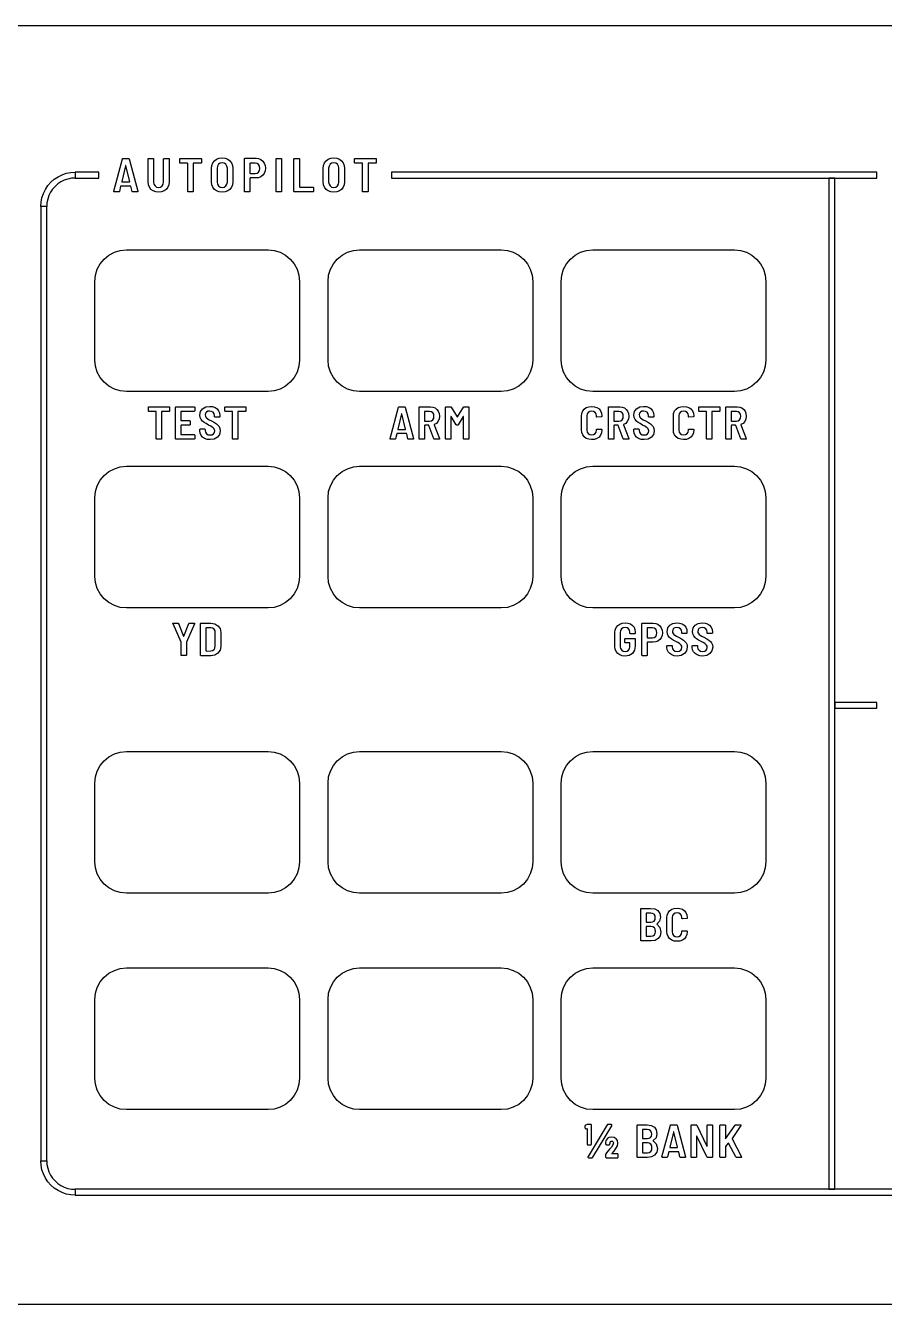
# Model space of a CAD drawing. Header units: millimetres. Extents: x 0 to 165, y 0 to 65.
# Drawn here: x 33.8 to 77.4, y 0 to 65 of the extents above; entities that cross this region are included whole.
import ezdxf

# ---------------------------------------------------------------- set-up
doc = ezdxf.new("R2010")
doc.units = ezdxf.units.MM
for name, color, linetype in [('CUT', 8, 'CONTINUOUS'), ('LASER', 7, 'CONTINUOUS'), ('UV_AMBER', 30, 'CONTINUOUS')]:
    doc.layers.add(name, color=color, linetype=linetype)

msp = doc.modelspace()

# ---------------------------------------------------------------- linework, layer by layer
at = {"layer": 'CUT'}
for points in [[(5.5, 65), (159.5, 65)], [(159.5, 0), (5.5, 0)]]:
    msp.add_lwpolyline(points, dxfattribs=at)
for points in [[(46.1, 53.6), (46.4121, 53.5693), (46.7123, 53.4782), (46.9889, 53.3304), (47.2314, 53.1314), (47.4304, 52.8889), (47.5782, 52.6123), (47.6693, 52.3121), (47.7, 52), (47.7, 48), (47.6693, 47.6879), (47.5782, 47.3877), (47.4304, 47.1111), (47.2314, 46.8686), (46.9889, 46.6696), (46.7123, 46.5218), (46.4121, 46.4307), (46.1, 46.4), (38.9, 46.4), (38.5879, 46.4307), (38.2877, 46.5218), (38.0111, 46.6696), (37.7686, 46.8686), (37.5696, 47.1111), (37.4218, 47.3877), (37.3307, 47.6879), (37.3, 48), (37.3, 52), (37.3307, 52.3121), (37.4218, 52.6123), (37.5696, 52.8889), (37.7686, 53.1314), (38.0111, 53.3304), (38.2877, 53.4782), (38.5879, 53.5693), (38.9, 53.6)], [(57.95, 53.6), (58.2621, 53.5693), (58.5623, 53.4782), (58.8389, 53.3304), (59.0814, 53.1314), (59.2804, 52.8889), (59.4282, 52.6123), (59.5193, 52.3121), (59.55, 52), (59.55, 48), (59.5193, 47.6879), (59.4282, 47.3877), (59.2804, 47.1111), (59.0814, 46.8686), (58.8389, 46.6696), (58.5623, 46.5218), (58.2621, 46.4307), (57.95, 46.4), (50.75, 46.4), (50.4379, 46.4307), (50.1377, 46.5218), (49.8611, 46.6696), (49.6186, 46.8686), (49.4196, 47.1111), (49.2718, 47.3877), (49.1807, 47.6879), (49.15, 48), (49.15, 52), (49.1807, 52.3121), (49.2718, 52.6123), (49.4196, 52.8889), (49.6186, 53.1314), (49.8611, 53.3304), (50.1377, 53.4782), (50.4379, 53.5693), (50.75, 53.6)], [(69.8, 53.6), (70.1121, 53.5693), (70.4123, 53.4782), (70.6889, 53.3304), (70.9314, 53.1314), (71.1304, 52.8889), (71.2782, 52.6123), (71.3693, 52.3121), (71.4, 52), (71.4, 48), (71.3693, 47.6879), (71.2782, 47.3877), (71.1304, 47.1111), (70.9314, 46.8686), (70.6889, 46.6696), (70.4123, 46.5218), (70.1121, 46.4307), (69.8, 46.4), (62.6, 46.4), (62.2879, 46.4307), (61.9877, 46.5218), (61.7111, 46.6696), (61.4686, 46.8686), (61.2696, 47.1111), (61.1218, 47.3877), (61.0307, 47.6879), (61, 48), (61, 52), (61.0307, 52.3121), (61.1218, 52.6123), (61.2696, 52.8889), (61.4686, 53.1314), (61.7111, 53.3304), (61.9877, 53.4782), (62.2879, 53.5693), (62.6, 53.6)], [(46.1, 42.6), (46.4121, 42.5693), (46.7123, 42.4782), (46.9889, 42.3304), (47.2314, 42.1314), (47.4304, 41.8889), (47.5782, 41.6123), (47.6693, 41.3121), (47.7, 41), (47.7, 37), (47.6693, 36.6879), (47.5782, 36.3877), (47.4304, 36.1111), (47.2314, 35.8686), (46.9889, 35.6696), (46.7123, 35.5218), (46.4121, 35.4307), (46.1, 35.4), (38.9, 35.4), (38.5879, 35.4307), (38.2877, 35.5218), (38.0111, 35.6696), (37.7686, 35.8686), (37.5696, 36.1111), (37.4218, 36.3877), (37.3307, 36.6879), (37.3, 37), (37.3, 41), (37.3307, 41.3121), (37.4218, 41.6123), (37.5696, 41.8889), (37.7686, 42.1314), (38.0111, 42.3304), (38.2877, 42.4782), (38.5879, 42.5693), (38.9, 42.6)], [(57.95, 42.6), (58.2621, 42.5693), (58.5623, 42.4782), (58.8389, 42.3304), (59.0814, 42.1314), (59.2804, 41.8889), (59.4282, 41.6123), (59.5193, 41.3121), (59.55, 41), (59.55, 37), (59.5193, 36.6879), (59.4282, 36.3877), (59.2804, 36.1111), (59.0814, 35.8686), (58.8389, 35.6696), (58.5623, 35.5218), (58.2621, 35.4307), (57.95, 35.4), (50.75, 35.4), (50.4379, 35.4307), (50.1377, 35.5218), (49.8611, 35.6696), (49.6186, 35.8686), (49.4196, 36.1111), (49.2718, 36.3877), (49.1807, 36.6879), (49.15, 37), (49.15, 41), (49.1807, 41.3121), (49.2718, 41.6123), (49.4196, 41.8889), (49.6186, 42.1314), (49.8611, 42.3304), (50.1377, 42.4782), (50.4379, 42.5693), (50.75, 42.6)], [(69.8, 42.6), (70.1121, 42.5693), (70.4123, 42.4782), (70.6889, 42.3304), (70.9314, 42.1314), (71.1304, 41.8889), (71.2782, 41.6123), (71.3693, 41.3121), (71.4, 41), (71.4, 37), (71.3693, 36.6879), (71.2782, 36.3877), (71.1304, 36.1111), (70.9314, 35.8686), (70.6889, 35.6696), (70.4123, 35.5218), (70.1121, 35.4307), (69.8, 35.4), (62.6, 35.4), (62.2879, 35.4307), (61.9877, 35.5218), (61.7111, 35.6696), (61.4686, 35.8686), (61.2696, 36.1111), (61.1218, 36.3877), (61.0307, 36.6879), (61, 37), (61, 41), (61.0307, 41.3121), (61.1218, 41.6123), (61.2696, 41.8889), (61.4686, 42.1314), (61.7111, 42.3304), (61.9877, 42.4782), (62.2879, 42.5693), (62.6, 42.6)], [(46.1, 28.1), (46.4121, 28.0693), (46.7123, 27.9782), (46.9889, 27.8304), (47.2314, 27.6314), (47.4304, 27.3889), (47.5782, 27.1123), (47.6693, 26.8121), (47.7, 26.5), (47.7, 22.5), (47.6693, 22.1879), (47.5782, 21.8877), (47.4304, 21.6111), (47.2314, 21.3686), (46.9889, 21.1696), (46.7123, 21.0218), (46.4121, 20.9307), (46.1, 20.9), (38.9, 20.9), (38.5879, 20.9307), (38.2877, 21.0218), (38.0111, 21.1696), (37.7686, 21.3686), (37.5696, 21.6111), (37.4218, 21.8877), (37.3307, 22.1879), (37.3, 22.5), (37.3, 26.5), (37.3307, 26.8121), (37.4218, 27.1123), (37.5696, 27.3889), (37.7686, 27.6314), (38.0111, 27.8304), (38.2877, 27.9782), (38.5879, 28.0693), (38.9, 28.1)], [(57.95, 28.1), (58.2621, 28.0693), (58.5623, 27.9782), (58.8389, 27.8304), (59.0814, 27.6314), (59.2804, 27.3889), (59.4282, 27.1123), (59.5193, 26.8121), (59.55, 26.5), (59.55, 22.5), (59.5193, 22.1879), (59.4282, 21.8877), (59.2804, 21.6111), (59.0814, 21.3686), (58.8389, 21.1696), (58.5623, 21.0218), (58.2621, 20.9307), (57.95, 20.9), (50.75, 20.9), (50.4379, 20.9307), (50.1377, 21.0218), (49.8611, 21.1696), (49.6186, 21.3686), (49.4196, 21.6111), (49.2718, 21.8877), (49.1807, 22.1879), (49.15, 22.5), (49.15, 26.5), (49.1807, 26.8121), (49.2718, 27.1123), (49.4196, 27.3889), (49.6186, 27.6314), (49.8611, 27.8304), (50.1377, 27.9782), (50.4379, 28.0693), (50.75, 28.1)], [(69.8, 28.1), (70.1121, 28.0693), (70.4123, 27.9782), (70.6889, 27.8304), (70.9314, 27.6314), (71.1304, 27.3889), (71.2782, 27.1123), (71.3693, 26.8121), (71.4, 26.5), (71.4, 22.5), (71.3693, 22.1879), (71.2782, 21.8877), (71.1304, 21.6111), (70.9314, 21.3686), (70.6889, 21.1696), (70.4123, 21.0218), (70.1121, 20.9307), (69.8, 20.9), (62.6, 20.9), (62.2879, 20.9307), (61.9877, 21.0218), (61.7111, 21.1696), (61.4686, 21.3686), (61.2696, 21.6111), (61.1218, 21.8877), (61.0307, 22.1879), (61, 22.5), (61, 26.5), (61.0307, 26.8121), (61.1218, 27.1123), (61.2696, 27.3889), (61.4686, 27.6314), (61.7111, 27.8304), (61.9877, 27.9782), (62.2879, 28.0693), (62.6, 28.1)], [(46.1, 17.1), (46.4121, 17.0693), (46.7123, 16.9782), (46.9889, 16.8304), (47.2314, 16.6314), (47.4304, 16.3889), (47.5782, 16.1123), (47.6693, 15.8121), (47.7, 15.5), (47.7, 11.5), (47.6693, 11.1879), (47.5782, 10.8877), (47.4304, 10.6111), (47.2314, 10.3686), (46.9889, 10.1696), (46.7123, 10.0218), (46.4121, 9.9307), (46.1, 9.9), (38.9, 9.9), (38.5879, 9.9307), (38.2877, 10.0218), (38.0111, 10.1696), (37.7686, 10.3686), (37.5696, 10.6111), (37.4218, 10.8877), (37.3307, 11.1879), (37.3, 11.5), (37.3, 15.5), (37.3307, 15.8121), (37.4218, 16.1123), (37.5696, 16.3889), (37.7686, 16.6314), (38.0111, 16.8304), (38.2877, 16.9782), (38.5879, 17.0693), (38.9, 17.1)], [(57.95, 17.1), (58.2621, 17.0693), (58.5623, 16.9782), (58.8389, 16.8304), (59.0814, 16.6314), (59.2804, 16.3889), (59.4282, 16.1123), (59.5193, 15.8121), (59.55, 15.5), (59.55, 11.5), (59.5193, 11.1879), (59.4282, 10.8877), (59.2804, 10.6111), (59.0814, 10.3686), (58.8389, 10.1696), (58.5623, 10.0218), (58.2621, 9.9307), (57.95, 9.9), (50.75, 9.9), (50.4379, 9.9307), (50.1377, 10.0218), (49.8611, 10.1696), (49.6186, 10.3686), (49.4196, 10.6111), (49.2718, 10.8877), (49.1807, 11.1879), (49.15, 11.5), (49.15, 15.5), (49.1807, 15.8121), (49.2718, 16.1123), (49.4196, 16.3889), (49.6186, 16.6314), (49.8611, 16.8304), (50.1377, 16.9782), (50.4379, 17.0693), (50.75, 17.1)], [(69.8, 17.1), (70.1121, 17.0693), (70.4123, 16.9782), (70.6889, 16.8304), (70.9314, 16.6314), (71.1304, 16.3889), (71.2782, 16.1123), (71.3693, 15.8121), (71.4, 15.5), (71.4, 11.5), (71.3693, 11.1879), (71.2782, 10.8877), (71.1304, 10.6111), (70.9314, 10.3686), (70.6889, 10.1696), (70.4123, 10.0218), (70.1121, 9.9307), (69.8, 9.9), (62.6, 9.9), (62.2879, 9.9307), (61.9877, 10.0218), (61.7111, 10.1696), (61.4686, 10.3686), (61.2696, 10.6111), (61.1218, 10.8877), (61.0307, 11.1879), (61, 11.5), (61, 15.5), (61.0307, 15.8121), (61.1218, 16.1123), (61.2696, 16.3889), (61.4686, 16.6314), (61.7111, 16.8304), (61.9877, 16.9782), (62.2879, 17.0693), (62.6, 17.1)]]:
    msp.add_lwpolyline(points, close=True, dxfattribs=at)
at = {"layer": 'LASER'}
for points in [[(39.228, 56.5493), (39.2063, 56.5554), (39.1942, 56.5736), (39.1308, 56.8338), (39.1266, 56.8409), (39.1187, 56.8433), (38.6181, 56.8433), (38.6102, 56.8409), (38.606, 56.8338), (38.5452, 56.5736), (38.5331, 56.5554), (38.511, 56.5493), (38.2801, 56.5493), (38.2583, 56.5572), (38.2558, 56.5808), (38.6983, 58.2264), (38.7104, 58.2446), (38.7324, 58.2507), (39.0093, 58.2507), (39.0313, 58.2446), (39.0435, 58.2264), (39.4859, 56.5808), (39.4882, 56.5713), (39.4815, 56.5548), (39.4616, 56.5493), (39.228, 56.5493)], [(38.6641, 57.0791), (38.6636, 57.0727), (38.6667, 57.0681), (38.6716, 57.0655), (38.6762, 57.0647), (39.0606, 57.0647), (39.0652, 57.0655), (39.0701, 57.0681), (39.0732, 57.0727), (39.0727, 57.0791), (38.8733, 57.8762), (38.8701, 57.8819), (38.8657, 57.8838), (38.8617, 57.8819), (38.8585, 57.8762), (38.6641, 57.0791)], [(40.5374, 56.5299), (40.3885, 56.5463), (40.2578, 56.5953), (40.15, 56.6746), (40.0695, 56.7813), (40.0193, 56.9111), (40.0026, 57.0597), (40.0026, 58.2215), (40.0047, 58.2327), (40.011, 58.242), (40.0206, 58.2485), (40.0319, 58.2507), (40.2556, 58.2507), (40.2668, 58.2485), (40.2761, 58.242), (40.2826, 58.2327), (40.2848, 58.2215), (40.2848, 57.0453), (40.3021, 56.9353), (40.3539, 56.8482), (40.4343, 56.7918), (40.5374, 56.773), (40.6407, 56.7918), (40.7219, 56.8482), (40.7749, 56.9353), (40.7926, 57.0453), (40.7926, 58.2215), (40.7947, 58.2327), (40.8009, 58.242), (40.8105, 58.2485), (40.8218, 58.2507), (41.0455, 58.2507), (41.0567, 58.2485), (41.066, 58.242), (41.0726, 58.2327), (41.0747, 58.2215), (41.0747, 57.0597), (41.058, 56.9111), (41.0079, 56.7813), (40.9274, 56.6746), (40.8195, 56.5953), (40.6882, 56.5463), (40.5374, 56.5299)], [(42.6852, 58.2507), (42.6964, 58.2485), (42.7057, 58.242), (42.7123, 58.2327), (42.7145, 58.2215), (42.7145, 58.0342), (42.7123, 58.023), (42.7057, 58.0137), (42.6964, 58.0074), (42.6852, 58.0054), (42.3085, 58.0054), (42.2994, 58.0023), (42.2963, 57.9932), (42.2963, 56.5785), (42.2941, 56.5672), (42.2876, 56.5577), (42.2783, 56.5514), (42.2671, 56.5493), (42.0438, 56.5493), (42.0325, 56.5514), (42.0229, 56.5577), (42.0166, 56.5672), (42.0145, 56.5785), (42.0145, 57.9932), (42.0115, 58.0023), (42.0024, 58.0054), (41.6401, 58.0054), (41.6288, 58.0074), (41.6192, 58.0137), (41.6129, 58.023), (41.6108, 58.0342), (41.6108, 58.2215), (41.6129, 58.2327), (41.6192, 58.242), (41.6288, 58.2485), (41.6401, 58.2507), (42.6852, 58.2507)], [(43.7682, 56.5273), (43.6173, 56.5437), (43.4852, 56.593), (43.3765, 56.6724), (43.2957, 56.7791), (43.2456, 56.9089), (43.2289, 57.0574), (43.2289, 57.7426), (43.2456, 57.8894), (43.2957, 58.0187), (43.3765, 58.1253), (43.4852, 58.2044), (43.6173, 58.2536), (43.7682, 58.2701), (43.921, 58.2536), (44.0538, 58.2044), (44.1631, 58.1253), (44.2448, 58.0187), (44.2958, 57.8894), (44.3128, 57.7426), (44.3128, 57.0574), (44.2958, 56.9089), (44.2448, 56.7791), (44.1631, 56.6724), (44.0538, 56.593), (43.921, 56.5437), (43.7682, 56.5273)], [(43.7682, 56.7703), (43.8756, 56.7895), (43.9592, 56.847), (44.013, 56.935), (44.031, 57.0453), (44.031, 57.7502), (44.013, 57.8621), (43.9592, 57.9503), (43.8756, 58.0078), (43.7682, 58.027), (43.6631, 58.0078), (43.581, 57.9503), (43.5283, 57.8621), (43.5107, 57.7502), (43.5107, 57.0453), (43.5283, 56.935), (43.581, 56.847), (43.6631, 56.7895), (43.7682, 56.7703)], [(45.4884, 58.253), (45.6211, 58.2372), (45.7375, 58.1899), (45.8336, 58.1138), (45.9054, 58.0114), (45.9501, 57.8877), (45.965, 57.7475), (45.9501, 57.6101), (45.9054, 57.4896), (45.8336, 57.3904), (45.7375, 57.3161), (45.6218, 57.2696), (45.4911, 57.2542), (45.1918, 57.2542), (45.1827, 57.2511), (45.1797, 57.242), (45.1797, 56.5785), (45.1776, 56.5672), (45.1713, 56.5577), (45.162, 56.5514), (45.1508, 56.5493), (44.9271, 56.5493), (44.9158, 56.5514), (44.9062, 56.5577), (44.8999, 56.5672), (44.8979, 56.5785), (44.8979, 58.2241), (44.8999, 58.2353), (44.9062, 58.2446), (44.9158, 58.2509), (44.9271, 58.253), (45.4884, 58.253)], [(45.447, 57.4801), (45.5434, 57.4981), (45.6183, 57.5519), (45.6667, 57.6355), (45.6829, 57.7426), (45.6667, 57.8519), (45.6183, 57.937), (45.5434, 57.9917), (45.447, 58.0099), (45.1918, 58.0099), (45.1827, 58.0069), (45.1797, 57.9978), (45.1797, 57.4923), (45.1827, 57.4832), (45.1918, 57.4801), (45.447, 57.4801)], [(46.5349, 56.5493), (46.5237, 56.5514), (46.5144, 56.5577), (46.5081, 56.5672), (46.5061, 56.5785), (46.5061, 58.2215), (46.5081, 58.2327), (46.5144, 58.242), (46.5237, 58.2485), (46.5349, 58.2507), (46.7586, 58.2507), (46.7698, 58.2485), (46.7791, 58.242), (46.7857, 58.2327), (46.7878, 58.2215), (46.7878, 56.5785), (46.7857, 56.5672), (46.7791, 56.5577), (46.7698, 56.5514), (46.7586, 56.5493), (46.5349, 56.5493)], [(47.4455, 56.5493), (47.4343, 56.5514), (47.425, 56.5577), (47.4187, 56.5672), (47.4166, 56.5785), (47.4166, 58.2215), (47.4187, 58.2327), (47.425, 58.242), (47.4343, 58.2485), (47.4455, 58.2507), (47.6692, 58.2507), (47.6804, 58.2485), (47.6897, 58.242), (47.6962, 58.2327), (47.6984, 58.2215), (47.6984, 56.8045), (47.7014, 56.7954), (47.7105, 56.7924), (48.379, 56.7924), (48.3902, 56.7902), (48.3995, 56.7836), (48.406, 56.7743), (48.4082, 56.7631), (48.4082, 56.5785), (48.406, 56.5672), (48.3995, 56.5577), (48.3902, 56.5514), (48.379, 56.5493), (47.4455, 56.5493)], [(49.4376, 56.5273), (49.2867, 56.5437), (49.1547, 56.593), (49.046, 56.6724), (48.9652, 56.7791), (48.915, 56.9089), (48.8983, 57.0574), (48.8983, 57.7426), (48.915, 57.8894), (48.9652, 58.0187), (49.046, 58.1253), (49.1547, 58.2044), (49.2867, 58.2536), (49.4376, 58.2701), (49.5905, 58.2536), (49.7232, 58.2044), (49.8325, 58.1253), (49.9142, 58.0187), (49.9652, 57.8894), (49.9822, 57.7426), (49.9822, 57.0574), (49.9652, 56.9089), (49.9142, 56.7791), (49.8325, 56.6724), (49.7232, 56.593), (49.5905, 56.5437), (49.4376, 56.5273)], [(49.4376, 56.7703), (49.545, 56.7895), (49.6286, 56.847), (49.6825, 56.935), (49.7004, 57.0453), (49.7004, 57.7502), (49.6825, 57.8621), (49.6286, 57.9503), (49.545, 58.0078), (49.4376, 58.027), (49.3325, 58.0078), (49.2504, 57.9503), (49.1977, 57.8621), (49.1801, 57.7502), (49.1801, 57.0453), (49.1977, 56.935), (49.2504, 56.847), (49.3325, 56.7895), (49.4376, 56.7703)], [(51.571, 58.2507), (51.5822, 58.2485), (51.5915, 58.242), (51.5981, 58.2327), (51.6003, 58.2215), (51.6003, 58.0342), (51.5981, 58.023), (51.5915, 58.0137), (51.5822, 58.0074), (51.571, 58.0054), (51.1943, 58.0054), (51.1852, 58.0023), (51.1821, 57.9932), (51.1821, 56.5785), (51.18, 56.5672), (51.1734, 56.5577), (51.1641, 56.5514), (51.1529, 56.5493), (50.9296, 56.5493), (50.9183, 56.5514), (50.9087, 56.5577), (50.9024, 56.5672), (50.9004, 56.5785), (50.9004, 57.9932), (50.8973, 58.0023), (50.8882, 58.0054), (50.5259, 58.0054), (50.5146, 58.0074), (50.505, 58.0137), (50.4987, 58.023), (50.4967, 58.0342), (50.4967, 58.2215), (50.4987, 58.2327), (50.505, 58.242), (50.5146, 58.2485), (50.5259, 58.2507), (51.571, 58.2507)], [(34.55, 55.8), (34.565, 56.0284), (34.6096, 56.2529), (34.6832, 56.4697), (34.7845, 56.675), (34.9116, 56.8653), (35.0626, 57.0374), (35.2347, 57.1884), (35.425, 57.3155), (35.6303, 57.4168), (35.8471, 57.4904), (36.0716, 57.535), (36.3, 57.55), (36.3, 57.25), (36.1107, 57.2376), (35.9247, 57.2006), (35.7451, 57.1396), (35.575, 57.0557), (35.4173, 56.9504), (35.2747, 56.8253), (35.1496, 56.6827), (35.0443, 56.525), (34.9604, 56.3549), (34.8994, 56.1753), (34.8624, 55.9893), (34.85, 55.8)], [(36.3, 57.25), (37.5, 57.25), (37.5, 57.55), (36.3, 57.55)], [(52.3755, 57.25), (77.05, 57.25), (77.05, 57.55), (52.3755, 57.55)], [(74.6, 57.25), (74.6, 5.85), (74.9, 5.85), (74.9, 57.25)], [(34.55, 55.8), (34.55, 7.3), (34.85, 7.3), (34.85, 55.8)], [(74.9, 30.3), (77.05, 30.3), (77.05, 30.6), (74.9, 30.6)], [(36.3, 5.55), (36.0716, 5.565), (35.8471, 5.6096), (35.6303, 5.6832), (35.425, 5.7845), (35.2347, 5.9116), (35.0626, 6.0626), (34.9116, 6.2347), (34.7845, 6.425), (34.6832, 6.6303), (34.6096, 6.8471), (34.565, 7.0716), (34.55, 7.3), (34.85, 7.3), (34.8624, 7.1107), (34.8994, 6.9247), (34.9604, 6.7451), (35.0443, 6.575), (35.1496, 6.4173), (35.2747, 6.2747), (35.4173, 6.1496), (35.575, 6.0443), (35.7451, 5.9604), (35.9247, 5.8994), (36.1107, 5.8624), (36.3, 5.85)], [(36.3, 5.55), (125.05, 5.55), (125.05, 5.85), (36.3, 5.85)]]:
    msp.add_lwpolyline(points, close=True, dxfattribs=at)
at = {"layer": 'UV_AMBER'}
for points in [[(41.0674, 45.6264), (41.0783, 45.6243), (41.0873, 45.6179), (41.0937, 45.6089), (41.0958, 45.598), (41.0958, 45.4161), (41.0937, 45.4052), (41.0873, 45.3962), (41.0783, 45.3901), (41.0674, 45.3881), (40.7014, 45.3881), (40.6925, 45.3851), (40.6896, 45.3763), (40.6896, 44.002), (40.6875, 43.991), (40.6811, 43.9817), (40.6721, 43.9756), (40.6612, 43.9736), (40.4443, 43.9736), (40.4333, 43.9756), (40.424, 43.9817), (40.4179, 43.991), (40.4159, 44.002), (40.4159, 45.3763), (40.4129, 45.3851), (40.404, 45.3881), (40.0521, 45.3881), (40.0411, 45.3901), (40.0318, 45.3962), (40.0257, 45.4052), (40.0237, 45.4161), (40.0237, 45.598), (40.0257, 45.6089), (40.0318, 45.6179), (40.0411, 45.6243), (40.0521, 45.6264), (41.0674, 45.6264)], [(42.3704, 45.4187), (42.3682, 45.4077), (42.3619, 45.3984), (42.3528, 45.3923), (42.3419, 45.3903), (41.6856, 45.3903), (41.6768, 45.3873), (41.6738, 45.3785), (41.6738, 44.9347), (41.6768, 44.9258), (41.6856, 44.9229), (42.1058, 44.9229), (42.1167, 44.9207), (42.1258, 44.9144), (42.1321, 44.9053), (42.1342, 44.8944), (42.1342, 44.7151), (42.1321, 44.7042), (42.1258, 44.6949), (42.1167, 44.6888), (42.1058, 44.6867), (41.6856, 44.6867), (41.6768, 44.6838), (41.6738, 44.6749), (41.6738, 44.2215), (41.6768, 44.2127), (41.6856, 44.2097), (42.3419, 44.2097), (42.3528, 44.2076), (42.3619, 44.2012), (42.3682, 44.1922), (42.3704, 44.1813), (42.3704, 44.002), (42.3682, 43.991), (42.3619, 43.9817), (42.3528, 43.9756), (42.3419, 43.9736), (41.4281, 43.9736), (41.4172, 43.9756), (41.4082, 43.9817), (41.4021, 43.991), (41.4001, 44.002), (41.4001, 45.598), (41.4021, 45.6089), (41.4082, 45.6179), (41.4172, 45.6243), (41.4281, 45.6264), (42.3419, 45.6264), (42.3528, 45.6243), (42.3619, 45.6179), (42.3682, 45.6089), (42.3704, 45.598), (42.3704, 45.4187)], [(43.1517, 43.9548), (43.0051, 43.9686), (42.8776, 44.0101), (42.7728, 44.0776), (42.6946, 44.1684), (42.6459, 44.279), (42.6296, 44.4056), (42.6296, 44.4672), (42.6317, 44.4781), (42.6378, 44.4872), (42.6471, 44.4932), (42.6581, 44.4953), (42.8706, 44.4953), (42.8814, 44.4932), (42.8905, 44.4872), (42.8968, 44.4781), (42.899, 44.4672), (42.899, 44.42), (42.9167, 44.3277), (42.9698, 44.2544), (43.053, 44.2068), (43.1609, 44.1909), (43.2589, 44.205), (43.331, 44.2474), (43.3752, 44.313), (43.39, 44.3964), (43.3817, 44.4555), (43.3568, 44.506), (43.317, 44.5502), (43.2635, 44.5908), (43.1871, 44.6367), (43.0783, 44.696), (42.9485, 44.7674), (42.8469, 44.8306), (42.7663, 44.8979), (42.6994, 44.9815), (42.6543, 45.0838), (42.6392, 45.2062), (42.6732, 45.3879), (42.775, 45.5271), (42.9323, 45.6157), (43.1325, 45.6452), (43.2771, 45.6307), (43.404, 45.5873), (43.5085, 45.5176), (43.5859, 45.4235), (43.6338, 45.3095), (43.6497, 45.18), (43.6497, 45.1306), (43.6476, 45.1196), (43.6412, 45.1103), (43.6322, 45.1042), (43.6213, 45.1021), (43.4088, 45.1021), (43.3978, 45.1042), (43.3885, 45.1103), (43.3824, 45.1196), (43.3804, 45.1306), (43.3804, 45.1756), (43.3633, 45.2682), (43.3118, 45.3431), (43.2317, 45.3926), (43.1281, 45.4091), (43.0369, 45.3958), (42.9672, 45.356), (42.9229, 45.2925), (42.9082, 45.2084), (42.9158, 45.1493), (42.9388, 45.0996), (42.9776, 45.056), (43.0321, 45.0147), (43.1111, 44.9689), (43.2225, 44.911), (43.3699, 44.8247), (43.4726, 44.7598), (43.5468, 44.6975), (43.6084, 44.6192), (43.6499, 44.5235), (43.6637, 44.4082), (43.6289, 44.2214), (43.5243, 44.0773), (43.3616, 43.9854), (43.1517, 43.9548)], [(44.9479, 45.6264), (44.9588, 45.6243), (44.9678, 45.6179), (44.9742, 45.6089), (44.9763, 45.598), (44.9763, 45.4161), (44.9742, 45.4052), (44.9678, 45.3962), (44.9588, 45.3901), (44.9479, 45.3881), (44.5819, 45.3881), (44.5731, 45.3851), (44.5701, 45.3763), (44.5701, 44.002), (44.568, 43.991), (44.5616, 43.9817), (44.5526, 43.9756), (44.5417, 43.9736), (44.3248, 43.9736), (44.3138, 43.9756), (44.3045, 43.9817), (44.2984, 43.991), (44.2964, 44.002), (44.2964, 45.3763), (44.2934, 45.3851), (44.2846, 45.3881), (43.9326, 45.3881), (43.9217, 45.3901), (43.9123, 45.3962), (43.9063, 45.4052), (43.9042, 45.4161), (43.9042, 45.598), (43.9063, 45.6089), (43.9123, 45.6179), (43.9217, 45.6243), (43.9326, 45.6264), (44.9479, 45.6264)], [(53.2427, 43.9736), (53.2216, 43.9795), (53.2099, 43.9972), (53.1483, 44.2499), (53.1442, 44.2569), (53.1365, 44.2592), (52.6502, 44.2592), (52.6425, 44.2569), (52.6384, 44.2499), (52.5794, 43.9972), (52.5676, 43.9795), (52.5462, 43.9736), (52.3219, 43.9736), (52.3007, 43.9813), (52.2983, 44.0042), (52.7281, 45.6028), (52.7399, 45.6205), (52.7613, 45.6264), (53.0302, 45.6264), (53.0516, 45.6205), (53.0634, 45.6028), (53.4932, 44.0042), (53.4954, 43.995), (53.489, 43.979), (53.4696, 43.9736), (53.2427, 43.9736)], [(54.5671, 43.9736), (54.546, 43.9795), (54.5343, 43.9972), (54.279, 44.6749), (54.2738, 44.6819), (54.2672, 44.6842), (54.0643, 44.6842), (54.0554, 44.6812), (54.0525, 44.6724), (54.0525, 44.002), (54.0503, 43.991), (54.044, 43.9817), (54.0349, 43.9756), (54.0241, 43.9736), (53.8068, 43.9736), (53.7959, 43.9756), (53.7868, 43.9817), (53.7808, 43.991), (53.7787, 44.002), (53.7787, 45.598), (53.7808, 45.6089), (53.7868, 45.6179), (53.7959, 45.6243), (53.8068, 45.6264), (54.3524, 45.6264), (54.4793, 45.6114), (54.5907, 45.5663), (54.6829, 45.4937), (54.7512, 45.3962), (54.7938, 45.2783), (54.808, 45.1446), (54.7903, 45.0012), (54.7372, 44.8778), (54.6533, 44.7811), (54.5435, 44.7174), (54.5358, 44.7108), (54.5365, 44.7008), (54.815, 44.0068), (54.817, 44.0008), (54.8176, 43.9924), (54.8117, 43.9783), (54.794, 43.9736), (54.5671, 43.9736)], [(56.0284, 45.6076), (56.0415, 45.6217), (56.0616, 45.6264), (56.2811, 45.6264), (56.292, 45.6243), (56.301, 45.6179), (56.3074, 45.6089), (56.3095, 45.598), (56.3095, 44.002), (56.3074, 43.991), (56.301, 43.9817), (56.292, 43.9756), (56.2811, 43.9736), (56.0638, 43.9736), (56.0529, 43.9756), (56.0439, 43.9817), (56.0378, 43.991), (56.0357, 44.002), (56.0357, 45.121), (56.0345, 45.1284), (56.0309, 45.1317), (56.0261, 45.1307), (56.0214, 45.1258), (55.7712, 44.7126), (55.7581, 44.6985), (55.738, 44.6938), (55.6934, 44.6938), (55.6733, 44.6985), (55.6602, 44.7126), (55.41, 45.1235), (55.4052, 45.1285), (55.4005, 45.1294), (55.3969, 45.1262), (55.3957, 45.1188), (55.3957, 44.002), (55.3935, 43.991), (55.3872, 43.9817), (55.3781, 43.9756), (55.3673, 43.9736), (55.1503, 43.9736), (55.1393, 43.9756), (55.13, 43.9817), (55.1239, 43.991), (55.1219, 44.002), (55.1219, 45.598), (55.1239, 45.6089), (55.13, 45.6179), (55.1393, 45.6243), (55.1503, 45.6264), (55.3673, 45.6264), (55.3874, 45.6217), (55.4005, 45.6076), (55.7096, 45.114), (55.7169, 45.1069), (55.724, 45.114), (56.0284, 45.6076)], [(62.5473, 43.9548), (62.4027, 43.9704), (62.2757, 44.0171), (62.171, 44.0925), (62.0928, 44.1931), (62.0441, 44.3153), (62.0278, 44.4554), (62.0278, 45.1494), (62.0441, 45.2889), (62.0928, 45.4102), (62.171, 45.5096), (62.2757, 45.5836), (62.4027, 45.6298), (62.5473, 45.6452), (62.6919, 45.6302), (62.8188, 45.5851), (62.9236, 45.5125), (63.0018, 45.415), (63.0505, 45.2962), (63.0667, 45.159), (63.0667, 45.1446), (63.0646, 45.1333), (63.0582, 45.1232), (63.0492, 45.1163), (63.0383, 45.114), (62.8188, 45.1047), (62.7975, 45.1117), (62.7904, 45.1328), (62.7904, 45.1612), (62.7735, 45.2615), (62.7229, 45.3405), (62.6454, 45.3919), (62.5473, 45.4091), (62.4471, 45.3919), (62.3687, 45.3405), (62.3184, 45.2615), (62.3016, 45.1612), (62.3016, 44.4362), (62.3184, 44.3364), (62.3687, 44.2581), (62.4471, 44.2077), (62.5473, 44.1909), (62.6454, 44.2077), (62.7229, 44.2581), (62.7735, 44.3364), (62.7904, 44.4362), (62.7904, 44.4672), (62.7975, 44.4866), (62.8188, 44.4931), (63.0383, 44.4835), (63.0492, 44.4814), (63.0582, 44.4753), (63.0646, 44.4663), (63.0667, 44.4554), (63.0667, 44.4458), (63.0505, 44.3079), (63.0018, 44.1872), (62.9236, 44.0881), (62.8188, 44.0149), (62.6919, 43.9698), (62.5473, 43.9548)], [(64.19, 43.9736), (64.1689, 43.9795), (64.1572, 43.9972), (63.9019, 44.6749), (63.8967, 44.6819), (63.8901, 44.6842), (63.6872, 44.6842), (63.6783, 44.6812), (63.6754, 44.6724), (63.6754, 44.002), (63.6733, 43.991), (63.6669, 43.9817), (63.6579, 43.9756), (63.647, 43.9736), (63.4297, 43.9736), (63.4188, 43.9756), (63.4098, 43.9817), (63.4037, 43.991), (63.4016, 44.002), (63.4016, 45.598), (63.4037, 45.6089), (63.4098, 45.6179), (63.4188, 45.6243), (63.4297, 45.6264), (63.9753, 45.6264), (64.1022, 45.6114), (64.2136, 45.5663), (64.3058, 45.4937), (64.3741, 45.3962), (64.4167, 45.2783), (64.4309, 45.1446), (64.4132, 45.0012), (64.3601, 44.8778), (64.2763, 44.7811), (64.1664, 44.7174), (64.1588, 44.7108), (64.1594, 44.7008), (64.4379, 44.0068), (64.4399, 44.0008), (64.4405, 43.9924), (64.4346, 43.9783), (64.4169, 43.9736), (64.19, 43.9736)], [(65.21, 43.9548), (65.0635, 43.9686), (64.9359, 44.0101), (64.8312, 44.0776), (64.753, 44.1684), (64.7043, 44.279), (64.688, 44.4056), (64.688, 44.4672), (64.6901, 44.4781), (64.6961, 44.4872), (64.7055, 44.4932), (64.7164, 44.4953), (64.9289, 44.4953), (64.9398, 44.4932), (64.9489, 44.4872), (64.9552, 44.4781), (64.9573, 44.4672), (64.9573, 44.42), (64.975, 44.3277), (65.0282, 44.2544), (65.1114, 44.2068), (65.2193, 44.1909), (65.3173, 44.205), (65.3893, 44.2474), (65.4336, 44.313), (65.4484, 44.3964), (65.4401, 44.4555), (65.4152, 44.506), (65.3754, 44.5502), (65.3218, 44.5908), (65.2455, 44.6367), (65.1366, 44.696), (65.0069, 44.7674), (64.9053, 44.8306), (64.8247, 44.8979), (64.7577, 44.9815), (64.7126, 45.0838), (64.6976, 45.2062), (64.7316, 45.3879), (64.8334, 45.5271), (64.9906, 45.6157), (65.1909, 45.6452), (65.3355, 45.6307), (65.4624, 45.5873), (65.5669, 45.5176), (65.6443, 45.4235), (65.6921, 45.3095), (65.7081, 45.18), (65.7081, 45.1306), (65.706, 45.1196), (65.6996, 45.1103), (65.6906, 45.1042), (65.6797, 45.1021), (65.4672, 45.1021), (65.4562, 45.1042), (65.4469, 45.1103), (65.4408, 45.1196), (65.4388, 45.1306), (65.4388, 45.1756), (65.4216, 45.2682), (65.3702, 45.3431), (65.2901, 45.3926), (65.1864, 45.4091), (65.0953, 45.3958), (65.0256, 45.356), (64.9813, 45.2925), (64.9666, 45.2084), (64.9742, 45.1493), (64.9972, 45.0996), (65.036, 45.056), (65.0905, 45.0147), (65.1695, 44.9689), (65.2809, 44.911), (65.4283, 44.8247), (65.531, 44.7598), (65.6052, 44.6975), (65.6668, 44.6192), (65.7083, 44.5235), (65.7221, 44.4082), (65.6873, 44.2214), (65.5827, 44.0773), (65.42, 43.9854), (65.21, 43.9548)], [(67.2187, 43.9548), (67.0741, 43.9704), (66.9472, 44.0171), (66.8424, 44.0925), (66.7642, 44.1931), (66.7155, 44.3153), (66.6993, 44.4554), (66.6993, 45.1494), (66.7155, 45.2889), (66.7642, 45.4102), (66.8424, 45.5096), (66.9472, 45.5836), (67.0741, 45.6298), (67.2187, 45.6452), (67.3633, 45.6302), (67.4903, 45.5851), (67.595, 45.5125), (67.6732, 45.415), (67.7219, 45.2962), (67.7382, 45.159), (67.7382, 45.1446), (67.736, 45.1333), (67.7297, 45.1232), (67.7206, 45.1163), (67.7098, 45.114), (67.4903, 45.1047), (67.4689, 45.1117), (67.4618, 45.1328), (67.4618, 45.1612), (67.445, 45.2615), (67.3943, 45.3405), (67.3169, 45.3919), (67.2187, 45.4091), (67.1186, 45.3919), (67.0402, 45.3405), (66.9898, 45.2615), (66.973, 45.1612), (66.973, 44.4362), (66.9898, 44.3364), (67.0402, 44.2581), (67.1186, 44.2077), (67.2187, 44.1909), (67.3169, 44.2077), (67.3943, 44.2581), (67.445, 44.3364), (67.4618, 44.4362), (67.4618, 44.4672), (67.4689, 44.4866), (67.4903, 44.4931), (67.7098, 44.4835), (67.7206, 44.4814), (67.7297, 44.4753), (67.736, 44.4663), (67.7382, 44.4554), (67.7382, 44.4458), (67.7219, 44.3079), (67.6732, 44.1872), (67.595, 44.0881), (67.4903, 44.0149), (67.3633, 43.9698), (67.2187, 43.9548)], [(69.0386, 45.6264), (69.0495, 45.6243), (69.0585, 45.6179), (69.0649, 45.6089), (69.067, 45.598), (69.067, 45.4161), (69.0649, 45.4052), (69.0585, 45.3962), (69.0495, 45.3901), (69.0386, 45.3881), (68.6726, 45.3881), (68.6637, 45.3851), (68.6608, 45.3763), (68.6608, 44.002), (68.6587, 43.991), (68.6523, 43.9817), (68.6433, 43.9756), (68.6324, 43.9736), (68.4155, 43.9736), (68.4045, 43.9756), (68.3952, 43.9817), (68.3891, 43.991), (68.3871, 44.002), (68.3871, 45.3763), (68.3841, 45.3851), (68.3752, 45.3881), (68.0233, 45.3881), (68.0123, 45.3901), (68.003, 45.3962), (67.9969, 45.4052), (67.9949, 45.4161), (67.9949, 45.598), (67.9969, 45.6089), (68.003, 45.6179), (68.0123, 45.6243), (68.0233, 45.6264), (69.0386, 45.6264)], [(70.1597, 43.9736), (70.1386, 43.9795), (70.1268, 43.9972), (69.8715, 44.6749), (69.8664, 44.6819), (69.8597, 44.6842), (69.6568, 44.6842), (69.648, 44.6812), (69.645, 44.6724), (69.645, 44.002), (69.6429, 43.991), (69.6365, 43.9817), (69.6275, 43.9756), (69.6166, 43.9736), (69.3993, 43.9736), (69.3884, 43.9756), (69.3794, 43.9817), (69.3733, 43.991), (69.3713, 44.002), (69.3713, 45.598), (69.3733, 45.6089), (69.3794, 45.6179), (69.3884, 45.6243), (69.3993, 45.6264), (69.945, 45.6264), (70.0719, 45.6114), (70.1833, 45.5663), (70.2754, 45.4937), (70.3438, 45.3962), (70.3864, 45.2783), (70.4006, 45.1446), (70.3829, 45.0012), (70.3297, 44.8778), (70.2459, 44.7811), (70.1361, 44.7174), (70.1284, 44.7108), (70.1291, 44.7008), (70.4076, 44.0068), (70.4095, 44.0008), (70.4102, 43.9924), (70.4043, 43.9783), (70.3866, 43.9736), (70.1597, 43.9736)], [(52.6949, 44.4883), (52.6944, 44.4821), (52.6975, 44.4776), (52.7022, 44.4751), (52.7067, 44.4742), (53.08, 44.4742), (53.0846, 44.4751), (53.0893, 44.4776), (53.0923, 44.4821), (53.0918, 44.4883), (52.8982, 45.2626), (52.895, 45.2682), (52.8908, 45.27), (52.8868, 45.2682), (52.8838, 45.2626), (52.6949, 44.4883)], [(54.0643, 45.3903), (54.0554, 45.3873), (54.0525, 45.3785), (54.0525, 44.9085), (54.0554, 44.8996), (54.0643, 44.8967), (54.3122, 44.8967), (54.4019, 44.9134), (54.4727, 44.9638), (54.5189, 45.0422), (54.5343, 45.1424), (54.5189, 45.2441), (54.4727, 45.3228), (54.4019, 45.3734), (54.3122, 45.3903), (54.0643, 45.3903)], [(63.6872, 45.3903), (63.6783, 45.3873), (63.6754, 45.3785), (63.6754, 44.9085), (63.6783, 44.8996), (63.6872, 44.8967), (63.9351, 44.8967), (64.0248, 44.9134), (64.0956, 44.9638), (64.1418, 45.0422), (64.1572, 45.1424), (64.1418, 45.2441), (64.0956, 45.3228), (64.0248, 45.3734), (63.9351, 45.3903), (63.6872, 45.3903)], [(69.6568, 45.3903), (69.648, 45.3873), (69.645, 45.3785), (69.645, 44.9085), (69.648, 44.8996), (69.6568, 44.8967), (69.9047, 44.8967), (69.9945, 44.9134), (70.0652, 44.9638), (70.1114, 45.0422), (70.1268, 45.1424), (70.1114, 45.2441), (70.0652, 45.3228), (69.9945, 45.3734), (69.9047, 45.3903), (69.6568, 45.3903)], [(41.7079, 32.9758), (41.697, 32.9779), (41.6877, 32.9839), (41.6816, 32.9933), (41.6795, 33.0042), (41.6795, 33.6417), (41.6773, 33.6561), (41.2689, 34.5932), (41.267, 34.5992), (41.2663, 34.6076), (41.2723, 34.6217), (41.29, 34.6264), (41.5216, 34.6264), (41.5428, 34.621), (41.5545, 34.605), (41.8094, 33.9675), (41.8167, 33.9594), (41.8238, 33.9675), (42.0765, 34.605), (42.0882, 34.621), (42.1093, 34.6264), (42.3432, 34.6264), (42.3568, 34.624), (42.3643, 34.6168), (42.3667, 34.6063), (42.3643, 34.5932), (41.9537, 33.6561), (41.9511, 33.6417), (41.9511, 33.0042), (41.949, 32.9933), (41.943, 32.9839), (41.9339, 32.9779), (41.923, 32.9758), (41.7079, 32.9758)], [(42.6992, 32.9736), (42.6883, 32.9756), (42.6793, 32.9817), (42.6732, 32.991), (42.6712, 33.002), (42.6712, 34.598), (42.6732, 34.6089), (42.6793, 34.6179), (42.6883, 34.6243), (42.6992, 34.6264), (43.188, 34.6264), (43.3943, 34.5945), (43.5551, 34.4987), (43.6589, 34.3502), (43.6934, 34.159), (43.6934, 33.441), (43.6589, 33.2498), (43.5551, 33.1009), (43.3943, 33.0054), (43.188, 32.9736), (42.6992, 32.9736)], [(64.2466, 32.9548), (64.1023, 32.9701), (63.9762, 33.016), (63.8725, 33.0903), (63.7947, 33.1898), (63.746, 33.3104), (63.7298, 33.448), (63.7298, 34.152), (63.746, 34.2896), (63.7947, 34.4102), (63.8725, 34.5096), (63.9762, 34.5836), (64.1023, 34.6298), (64.2466, 34.6452), (64.3913, 34.6302), (64.5182, 34.5851), (64.6229, 34.5128), (64.7011, 34.4161), (64.7498, 34.2999), (64.7661, 34.1682), (64.7661, 34.114), (64.764, 34.103), (64.7576, 34.0937), (64.7486, 34.0876), (64.7377, 34.0855), (64.5207, 34.0855), (64.5098, 34.0876), (64.5005, 34.0937), (64.4944, 34.103), (64.4923, 34.114), (64.4923, 34.1682), (64.4755, 34.2647), (64.4248, 34.3416), (64.3467, 34.3922), (64.2466, 34.4091), (64.1484, 34.3917), (64.0707, 34.3394), (64.0203, 34.2589), (64.0035, 34.1564), (64.0035, 33.4436), (64.0209, 33.341), (64.0732, 33.2603), (64.1532, 33.2082), (64.2536, 33.1909), (64.3515, 33.2065), (64.4274, 33.2533), (64.4761, 33.3274), (64.4923, 33.4244), (64.4923, 33.6111), (64.4894, 33.62), (64.4805, 33.6229), (64.2654, 33.6229), (64.2546, 33.6249), (64.2455, 33.631), (64.2394, 33.6403), (64.2374, 33.6513), (64.2374, 33.8236), (64.2394, 33.8345), (64.2455, 33.8435), (64.2546, 33.8499), (64.2654, 33.852), (64.7377, 33.852), (64.7486, 33.8499), (64.7576, 33.8435), (64.764, 33.8345), (64.7661, 33.8236), (64.7661, 33.4554), (64.7307, 33.2466), (64.6244, 33.088), (64.4591, 32.9881), (64.2466, 32.9548)], [(65.6773, 34.6286), (65.8062, 34.6133), (65.9193, 34.5674), (66.0126, 34.4934), (66.0823, 34.394), (66.1258, 34.2738), (66.1403, 34.1376), (66.1258, 34.0041), (66.0823, 33.8871), (66.0126, 33.7907), (65.9193, 33.7185), (65.8068, 33.6734), (65.6798, 33.6583), (65.3891, 33.6583), (65.3803, 33.6554), (65.3773, 33.6465), (65.3773, 33.002), (65.3753, 32.991), (65.3692, 32.9817), (65.3602, 32.9756), (65.3493, 32.9736), (65.132, 32.9736), (65.121, 32.9756), (65.1117, 32.9817), (65.1056, 32.991), (65.1036, 33.002), (65.1036, 34.6006), (65.1056, 34.6114), (65.1117, 34.6205), (65.121, 34.6266), (65.132, 34.6286), (65.6773, 34.6286)], [(66.8954, 32.9548), (66.7488, 32.9686), (66.6213, 33.0101), (66.5165, 33.0776), (66.4383, 33.1684), (66.3896, 33.279), (66.3734, 33.4056), (66.3734, 33.4672), (66.3754, 33.4781), (66.3815, 33.4872), (66.3908, 33.4932), (66.4018, 33.4953), (66.6143, 33.4953), (66.6252, 33.4932), (66.6342, 33.4872), (66.6406, 33.4781), (66.6427, 33.4672), (66.6427, 33.42), (66.6604, 33.3277), (66.7135, 33.2544), (66.7967, 33.2068), (66.9046, 33.1909), (67.0027, 33.205), (67.0747, 33.2474), (67.119, 33.313), (67.1337, 33.3964), (67.1254, 33.4555), (67.1005, 33.506), (67.0608, 33.5502), (67.0072, 33.5908), (66.9308, 33.6367), (66.822, 33.696), (66.6922, 33.7674), (66.5907, 33.8306), (66.5101, 33.8979), (66.4431, 33.9815), (66.398, 34.0838), (66.383, 34.2062), (66.4169, 34.3879), (66.5187, 34.5271), (66.676, 34.6157), (66.8762, 34.6452), (67.0208, 34.6307), (67.1477, 34.5873), (67.2522, 34.5176), (67.3296, 34.4235), (67.3775, 34.3095), (67.3934, 34.18), (67.3934, 34.1306), (67.3913, 34.1196), (67.385, 34.1103), (67.3759, 34.1042), (67.365, 34.1021), (67.1525, 34.1021), (67.1416, 34.1042), (67.1322, 34.1103), (67.1262, 34.1196), (67.1241, 34.1306), (67.1241, 34.1756), (67.107, 34.2682), (67.0555, 34.3431), (66.9754, 34.3926), (66.8718, 34.4091), (66.7807, 34.3958), (66.7109, 34.356), (66.6667, 34.2925), (66.6519, 34.2084), (66.6596, 34.1493), (66.6825, 34.0996), (66.7214, 34.056), (66.7759, 34.0147), (66.8548, 33.9689), (66.9662, 33.911), (67.1136, 33.8247), (67.2164, 33.7598), (67.2905, 33.6975), (67.3521, 33.6192), (67.3936, 33.5235), (67.4075, 33.4082), (67.3726, 33.2214), (67.268, 33.0773), (67.1053, 32.9854), (66.8954, 32.9548)], [(68.1866, 32.9548), (68.04, 32.9686), (67.9125, 33.0101), (67.8077, 33.0776), (67.7295, 33.1684), (67.6808, 33.279), (67.6645, 33.4056), (67.6645, 33.4672), (67.6666, 33.4781), (67.6727, 33.4872), (67.682, 33.4932), (67.6929, 33.4953), (67.9054, 33.4953), (67.9163, 33.4932), (67.9254, 33.4872), (67.9317, 33.4781), (67.9339, 33.4672), (67.9339, 33.42), (67.9516, 33.3277), (68.0047, 33.2544), (68.0879, 33.2068), (68.1958, 33.1909), (68.2938, 33.205), (68.3659, 33.2474), (68.4101, 33.313), (68.4249, 33.3964), (68.4166, 33.4555), (68.3917, 33.506), (68.3519, 33.5502), (68.2984, 33.5908), (68.222, 33.6367), (68.1132, 33.696), (67.9834, 33.7674), (67.8818, 33.8306), (67.8012, 33.8979), (67.7343, 33.9815), (67.6892, 34.0838), (67.6741, 34.2062), (67.7081, 34.3879), (67.8099, 34.5271), (67.9672, 34.6157), (68.1674, 34.6452), (68.312, 34.6307), (68.4389, 34.5873), (68.5434, 34.5176), (68.6208, 34.4235), (68.6687, 34.3095), (68.6846, 34.18), (68.6846, 34.1306), (68.6825, 34.1196), (68.6761, 34.1103), (68.6671, 34.1042), (68.6562, 34.1021), (68.4437, 34.1021), (68.4327, 34.1042), (68.4234, 34.1103), (68.4173, 34.1196), (68.4153, 34.1306), (68.4153, 34.1756), (68.3981, 34.2682), (68.3467, 34.3431), (68.2666, 34.3926), (68.163, 34.4091), (68.0718, 34.3958), (68.0021, 34.356), (67.9578, 34.2925), (67.9431, 34.2084), (67.9507, 34.1493), (67.9737, 34.0996), (68.0125, 34.056), (68.067, 34.0147), (68.146, 33.9689), (68.2574, 33.911), (68.4048, 33.8247), (68.5075, 33.7598), (68.5817, 33.6975), (68.6433, 33.6192), (68.6848, 33.5235), (68.6986, 33.4082), (68.6638, 33.2214), (68.5592, 33.0773), (68.3965, 32.9854), (68.1866, 32.9548)], [(42.9449, 33.2215), (42.9478, 33.2127), (42.9567, 33.2097), (43.1906, 33.2119), (43.282, 33.2294), (43.3533, 33.2817), (43.4006, 33.364), (43.4193, 33.4717), (43.4193, 34.1283), (43.4037, 34.2363), (43.3566, 34.3194), (43.2839, 34.3726), (43.1906, 34.3903), (42.9567, 34.3903), (42.9478, 34.3873), (42.9449, 34.3785), (42.9449, 33.2215)], [(65.6371, 33.8778), (65.7307, 33.8953), (65.8034, 33.9476), (65.8505, 34.0287), (65.8662, 34.1328), (65.8505, 34.239), (65.8034, 34.3217), (65.7307, 34.3748), (65.6371, 34.3925), (65.3891, 34.3925), (65.3803, 34.3895), (65.3773, 34.3807), (65.3773, 33.8896), (65.3803, 33.8808), (65.3891, 33.8778), (65.6371, 33.8778)], [(66.0715, 18.927), (66.0369, 18.7331), (65.9331, 18.5906), (65.7742, 18.5028), (65.5734, 18.4736), (65.0702, 18.4736), (65.0593, 18.4756), (65.0503, 18.4817), (65.0442, 18.491), (65.0422, 18.502), (65.0422, 20.098), (65.0442, 20.1089), (65.0503, 20.1179), (65.0593, 20.1243), (65.0702, 20.1264), (65.545, 20.1264), (65.757, 20.0984), (65.9165, 20.0142), (66.0167, 19.8746), (66.0501, 19.68), (66.0023, 19.4723), (65.859, 19.3354), (65.8525, 19.3284), (65.8567, 19.3214), (66.0178, 19.1649), (66.0715, 18.927)], [(65.3277, 19.8903), (65.3189, 19.8873), (65.3159, 19.8785), (65.3159, 19.4395), (65.3189, 19.4306), (65.3277, 19.4276), (65.5472, 19.4276), (65.6461, 19.4427), (65.7206, 19.4878), (65.7676, 19.56), (65.7833, 19.6564), (65.7676, 19.755), (65.7206, 19.8287), (65.6461, 19.8749), (65.5472, 19.8903), (65.3277, 19.8903)], [(66.886, 18.4548), (66.7414, 18.4704), (66.6145, 18.5171), (66.5097, 18.5925), (66.4315, 18.6931), (66.3828, 18.8153), (66.3665, 18.9554), (66.3665, 19.6494), (66.3828, 19.7889), (66.4315, 19.9102), (66.5097, 20.0096), (66.6145, 20.0836), (66.7414, 20.1298), (66.886, 20.1452), (67.0306, 20.1302), (67.1575, 20.0851), (67.2623, 20.0125), (67.3405, 19.915), (67.3892, 19.7962), (67.4054, 19.659), (67.4054, 19.6446), (67.4033, 19.6333), (67.3969, 19.6232), (67.3879, 19.6163), (67.377, 19.614), (67.1575, 19.6047), (67.1362, 19.6117), (67.1291, 19.6328), (67.1291, 19.6612), (67.1122, 19.7615), (67.0616, 19.8405), (66.9841, 19.8919), (66.886, 19.9091), (66.7858, 19.8919), (66.7074, 19.8405), (66.6571, 19.7615), (66.6403, 19.6612), (66.6403, 18.9362), (66.6571, 18.8364), (66.7074, 18.7581), (66.7858, 18.7077), (66.886, 18.6909), (66.9841, 18.7077), (67.0616, 18.7581), (67.1122, 18.8364), (67.1291, 18.9362), (67.1291, 18.9672), (67.1362, 18.9866), (67.1575, 18.9931), (67.377, 18.9835), (67.3879, 18.9814), (67.3969, 18.9753), (67.4033, 18.9663), (67.4054, 18.9554), (67.4054, 18.9458), (67.3892, 18.8079), (67.3405, 18.6872), (67.2623, 18.5881), (67.1575, 18.5149), (67.0306, 18.4698), (66.886, 18.4548)], [(65.5638, 18.7119), (65.6608, 18.7284), (65.735, 18.778), (65.782, 18.8573), (65.7977, 18.9624), (65.7818, 19.0678), (65.7339, 19.1476), (65.6589, 19.1983), (65.5616, 19.2151), (65.3277, 19.2151), (65.3189, 19.2122), (65.3159, 19.2033), (65.3159, 18.7237), (65.3189, 18.7149), (65.3277, 18.7119), (65.5638, 18.7119)], [(62.2198, 9.0958), (62.2164, 9.0923), (62.2139, 9.0883), (62.2122, 9.0838), (62.2069, 9.0637), (62.2062, 9.0578), (62.2062, 8.9799), (62.2065, 8.9762), (62.2073, 8.9726), (62.2138, 8.9532), (62.2155, 8.9493), (62.218, 8.9457), (62.221, 8.9427), (62.2246, 8.9402), (62.2285, 8.9385), (62.2479, 8.932), (62.2515, 8.9311), (62.2552, 8.9308), (62.26, 8.9308), (62.2633, 8.9311), (62.3146, 8.9382), (62.3146, 8.1631), (62.315, 8.1589), (62.317, 8.1479), (62.3183, 8.1435), (62.3204, 8.1394), (62.3265, 8.1301), (62.3295, 8.1264), (62.3333, 8.1234), (62.3426, 8.1173), (62.3467, 8.1152), (62.3511, 8.1139), (62.3621, 8.1118), (62.3663, 8.1115), (62.4914, 8.1115), (62.4956, 8.1119), (62.5065, 8.1139), (62.511, 8.1152), (62.5152, 8.1175), (62.5243, 8.1235), (62.5277, 8.1263), (62.5305, 8.1297), (62.5368, 8.139), (62.5391, 8.1432), (62.5405, 8.1477), (62.5426, 8.1587), (62.543, 8.1631), (62.543, 9.098), (62.5426, 9.1024), (62.5405, 9.1133), (62.539, 9.118), (62.5367, 9.1223), (62.5303, 9.1313), (62.5277, 9.1344), (62.5247, 9.1369), (62.5156, 9.1433), (62.5114, 9.1457), (62.5067, 9.1471), (62.4958, 9.1492), (62.4914, 9.1497), (62.3567, 9.1497), (62.3545, 9.1495), (62.3362, 9.1478), (62.3316, 9.1469), (62.3145, 9.1416), (62.3126, 9.141), (62.2418, 9.1126), (62.2385, 9.111), (62.2356, 9.1089)], [(62.5982, 7.4768), (62.6009, 7.4804), (63.5668, 9.0812), (63.5686, 9.085), (63.5741, 9.0995), (63.5752, 9.1037), (63.5755, 9.108), (63.5751, 9.1124), (63.5729, 9.1226), (63.5717, 9.1266), (63.5698, 9.1304), (63.5672, 9.1337), (63.5641, 9.1365), (63.5556, 9.1429), (63.5507, 9.1457), (63.5452, 9.1473), (63.5316, 9.1494), (63.528, 9.1497), (63.3886, 9.1497), (63.3833, 9.149), (63.3632, 9.1443), (63.3588, 9.1429), (63.3549, 9.1406), (63.3514, 9.1375), (63.3383, 9.1234), (63.3355, 9.1196), (62.3674, 7.5189), (62.3655, 7.515), (62.3601, 7.5004), (62.359, 7.4962), (62.3586, 7.4919), (62.3591, 7.4876), (62.3612, 7.4771), (62.3625, 7.4729), (62.3645, 7.469), (62.3672, 7.4656), (62.3705, 7.4628), (62.3791, 7.4567), (62.3839, 7.454), (62.3892, 7.4526), (62.4031, 7.4506), (62.4065, 7.4503), (62.5482, 7.4503), (62.5535, 7.451), (62.5735, 7.4557), (62.5779, 7.4572), (62.5819, 7.4596), (62.5854, 7.4627)], [(65.8883, 7.927), (65.8537, 7.7331), (65.7499, 7.5906), (65.591, 7.5028), (65.3902, 7.4736), (64.887, 7.4736), (64.8761, 7.4756), (64.8671, 7.4817), (64.861, 7.491), (64.859, 7.502), (64.859, 9.098), (64.861, 9.1089), (64.8671, 9.1179), (64.8761, 9.1243), (64.887, 9.1264), (65.3618, 9.1264), (65.5739, 9.0984), (65.7333, 9.0142), (65.8335, 8.8746), (65.8669, 8.68), (65.8191, 8.4723), (65.6758, 8.3354), (65.6693, 8.3284), (65.6736, 8.3214), (65.8346, 8.1649), (65.8883, 7.927)], [(67.0662, 7.4736), (67.0451, 7.4795), (67.0334, 7.4972), (66.9718, 7.7499), (66.9677, 7.7569), (66.96, 7.7592), (66.4737, 7.7592), (66.466, 7.7569), (66.4619, 7.7499), (66.4029, 7.4972), (66.3911, 7.4795), (66.3697, 7.4736), (66.1454, 7.4736), (66.1242, 7.4813), (66.1218, 7.5042), (66.5516, 9.1028), (66.5634, 9.1205), (66.5848, 9.1264), (66.8537, 9.1264), (66.8751, 9.1205), (66.8869, 9.1028), (67.3167, 7.5042), (67.3189, 7.495), (67.3125, 7.479), (67.2931, 7.4736), (67.0662, 7.4736)], [(68.4168, 9.098), (68.4188, 9.1089), (68.4249, 9.1179), (68.4339, 9.1243), (68.4448, 9.1264), (68.6621, 9.1264), (68.673, 9.1243), (68.682, 9.1179), (68.6884, 9.1089), (68.6905, 9.098), (68.6905, 7.502), (68.6884, 7.491), (68.682, 7.4817), (68.673, 7.4756), (68.6621, 7.4736), (68.433, 7.4736), (68.4143, 7.479), (68.4002, 7.495), (67.8855, 8.5527), (67.8807, 8.5577), (67.8759, 8.5586), (67.8723, 8.5554), (67.8711, 8.5479), (67.8737, 7.502), (67.8716, 7.491), (67.8652, 7.4817), (67.8562, 7.4756), (67.8453, 7.4736), (67.628, 7.4736), (67.617, 7.4756), (67.6077, 7.4817), (67.6016, 7.491), (67.5996, 7.502), (67.5996, 9.098), (67.6016, 9.1089), (67.6077, 9.1179), (67.617, 9.1243), (67.628, 9.1264), (67.8545, 9.1264), (67.8746, 9.121), (67.8877, 9.105), (68.405, 8.0425), (68.4095, 8.0375), (68.4142, 8.0366), (68.4178, 8.04), (68.419, 8.0473), (68.4168, 9.098)], [(69.0985, 7.4736), (69.0876, 7.4756), (69.0786, 7.4817), (69.0725, 7.491), (69.0705, 7.502), (69.0705, 9.098), (69.0725, 9.1089), (69.0786, 9.1179), (69.0876, 9.1243), (69.0985, 9.1264), (69.3158, 9.1264), (69.3267, 9.1243), (69.3357, 9.1179), (69.3421, 9.1089), (69.3442, 9.098), (69.3442, 8.4181), (69.3454, 8.4122), (69.349, 8.4085), (69.3537, 8.4086), (69.3582, 8.4133), (69.8422, 9.1076), (69.8564, 9.1217), (69.8754, 9.1264), (70.1138, 9.1264), (70.1277, 9.1237), (70.1363, 9.1157), (70.1384, 9.1042), (70.133, 9.091), (69.6866, 8.4276), (69.6854, 8.4198), (69.6866, 8.411), (70.1658, 7.5068), (70.1694, 7.4984), (70.1706, 7.4924), (70.1647, 7.4783), (70.147, 7.4736), (69.9061, 7.4736), (69.8854, 7.479), (69.8706, 7.495), (69.4977, 8.1985), (69.4948, 8.2038), (69.4907, 8.2056), (69.4859, 8.2044), (69.4811, 8.2008), (69.349, 8.0189), (69.3454, 8.0108), (69.3442, 8.0049), (69.3442, 7.502), (69.3421, 7.491), (69.3357, 7.4817), (69.3267, 7.4756), (69.3158, 7.4736), (69.0985, 7.4736)], [(63.5699, 7.6526), (63.6836, 7.7931), (63.6842, 7.7938), (63.7805, 7.9223), (63.7824, 7.9253), (63.8549, 8.0611), (63.8564, 8.0644), (63.8573, 8.0678), (63.8814, 8.1965), (63.8818, 8.2006), (63.8815, 8.2047), (63.8617, 8.319), (63.8603, 8.3238), (63.858, 8.3281), (63.7985, 8.4156), (63.7953, 8.4194), (63.7914, 8.4224), (63.6997, 8.4783), (63.6956, 8.4803), (63.6912, 8.4814), (63.5741, 8.5001), (63.5706, 8.5003), (63.567, 8.5001), (63.4512, 8.4829), (63.4472, 8.482), (63.4433, 8.4803), (63.3504, 8.4288), (63.3465, 8.4261), (63.3432, 8.4227), (63.2809, 8.342), (63.2783, 8.3377), (63.2766, 8.3329), (63.2526, 8.2273), (63.2521, 8.2222), (63.2521, 8.1701), (63.2524, 8.1659), (63.2545, 8.1549), (63.2557, 8.1505), (63.2579, 8.1464), (63.264, 8.1371), (63.267, 8.1334), (63.2707, 8.1304), (63.28, 8.1243), (63.2841, 8.1222), (63.2885, 8.1209), (63.2995, 8.1189), (63.3037, 8.1185), (63.4288, 8.1185), (63.4331, 8.1189), (63.4439, 8.1209), (63.4485, 8.1222), (63.4527, 8.1245), (63.4617, 8.1306), (63.4651, 8.1333), (63.4679, 8.1367), (63.4743, 8.146), (63.4765, 8.1502), (63.4779, 8.1547), (63.48, 8.1657), (63.4805, 8.1701), (63.4805, 8.2037), (63.4871, 8.2441), (63.505, 8.2728), (63.5322, 8.2913), (63.5682, 8.2978), (63.6036, 8.2914), (63.6297, 8.2731), (63.647, 8.244), (63.653, 8.2047), (63.6293, 8.1172), (63.5541, 7.9996), (63.4622, 7.8839), (63.3073, 7.6988), (63.3072, 7.6987), (63.274, 7.6585), (63.2714, 7.6546), (63.2625, 7.638), (63.2611, 7.6347), (63.2602, 7.6312), (63.2572, 7.6146), (63.2568, 7.6105), (63.2568, 7.502), (63.2572, 7.4978), (63.2593, 7.4868), (63.2605, 7.4824), (63.2627, 7.4783), (63.2688, 7.469), (63.2718, 7.4653), (63.2755, 7.4623), (63.2848, 7.4562), (63.2889, 7.454), (63.2933, 7.4528), (63.3043, 7.4507), (63.3085, 7.4503), (63.8516, 7.4503), (63.8558, 7.4507), (63.8667, 7.4528), (63.8713, 7.4541), (63.8755, 7.4563), (63.8845, 7.4624), (63.8879, 7.4652), (63.8907, 7.4686), (63.8971, 7.4779), (63.8993, 7.4821), (63.9007, 7.4866), (63.9028, 7.4976), (63.9032, 7.502), (63.9032, 7.6013), (63.9028, 7.6057), (63.9007, 7.6166), (63.8993, 7.6213), (63.8969, 7.6255), (63.8905, 7.6346), (63.8878, 7.6378), (63.8845, 7.6405), (63.8755, 7.6466), (63.8713, 7.6488), (63.8667, 7.6501), (63.8558, 7.6522), (63.8516, 7.6526)], [(65.1445, 8.8903), (65.1357, 8.8873), (65.1327, 8.8785), (65.1327, 8.4395), (65.1357, 8.4306), (65.1445, 8.4276), (65.364, 8.4276), (65.4629, 8.4427), (65.5374, 8.4878), (65.5845, 8.56), (65.6002, 8.6564), (65.5845, 8.755), (65.5374, 8.8287), (65.4629, 8.8749), (65.364, 8.8903), (65.1445, 8.8903)], [(66.5184, 7.9883), (66.5179, 7.9821), (66.5209, 7.9776), (66.5256, 7.9751), (66.5302, 7.9742), (66.9035, 7.9742), (66.908, 7.9751), (66.9127, 7.9776), (66.9158, 7.9821), (66.9153, 7.9883), (66.7216, 8.7626), (66.7185, 8.7682), (66.7143, 8.77), (66.7103, 8.7682), (66.7072, 8.7626), (66.5184, 7.9883)], [(65.3806, 7.7119), (65.4777, 7.7284), (65.5518, 7.778), (65.5989, 7.8573), (65.6145, 7.9624), (65.5986, 8.0678), (65.5507, 8.1476), (65.4757, 8.1983), (65.3784, 8.2151), (65.1445, 8.2151), (65.1357, 8.2122), (65.1327, 8.2033), (65.1327, 7.7237), (65.1357, 7.7149), (65.1445, 7.7119), (65.3806, 7.7119)]]:
    msp.add_lwpolyline(points, close=True, dxfattribs=at)

doc.saveas('drawing.dxf')
